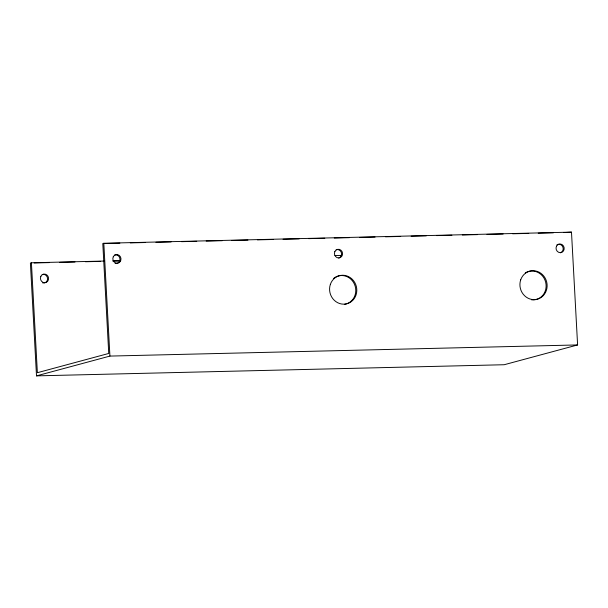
<?xml version="1.0" encoding="UTF-8"?>
<svg xmlns="http://www.w3.org/2000/svg" width="608" height="608" viewBox="0 0 608 608"><rect width="100%" height="100%" fill="white"/><g stroke="black" fill="none" stroke-linecap="round" stroke-linejoin="round"><path stroke-width="0.91" d="M31.411 262.785L30.4 263.059L36.51 375.866L504.192 364.732L577.6 344.941L571.49 232.134L103.808 243.268L102.798 243.542L108.748 353.461L37.369 372.704L31.411 262.785L104.462 261.045M36.51 375.866L109.919 356.083L577.6 344.941M571.49 232.134L563.836 232.568M104.698 243.496L119.875 243.139M130.31 242.888L145.487 242.531M155.922 242.28L171.099 241.916M181.534 241.672L196.711 241.308M206.196 241.08L222.323 240.7M231.815 240.472L247.942 240.092M257.427 239.864L273.554 239.476M283.039 239.256L299.166 238.868M308.651 238.64L324.778 238.26M334.263 238.032L349.44 237.667M359.875 237.424L375.06 237.059M385.495 236.808L400.672 236.451M411.107 236.2L426.284 235.843M436.719 235.592L451.896 235.228M462.331 234.984L477.508 234.62M486.993 234.392L503.12 234.012M512.612 233.784L528.74 233.404M538.224 233.176L553.402 232.811M112.997 260.84L119.639 260.68M334.978 255.55L341.62 255.398M34.192 262.968L49.37 262.603M59.804 262.352L74.989 261.995M85.424 261.744L100.601 261.387M112.928 261.09L120.521 260.908M103.808 243.268L109.919 356.083M42.218 274.504A4.362 4.066 74.9 0 1 47.576 278.578A4.362 4.066 74.9 0 1 42.666 282.887M336.216 249.721A4.362 4.066 74.9 0 1 341.377 252.67A4.362 4.066 74.9 0 1 338.778 258.05M556.86 244.895A4.362 4.066 74.9 0 1 562.78 246.856A4.362 4.066 74.9 0 1 560.386 252.776M114.616 254.995A4.362 4.066 74.9 0 1 119.974 259.069A4.362 4.066 74.9 0 1 115.064 263.378M525.274 272.924A14.531 13.551 74.9 0 1 545.718 282.416A14.531 13.551 74.9 0 1 531.582 299.835M333.549 278.464A14.531 13.551 74.9 0 1 354.525 284.354A14.531 13.551 74.9 0 1 344.66 304.289M334.864 251.53A4.362 4.066 74.9 0 0 338.747 257.952A4.362 4.066 74.9 0 0 341.924 251.355A4.362 4.066 74.9 0 0 334.864 251.53M113.263 256.804A4.362 4.066 74.9 0 0 117.146 263.226A4.362 4.066 74.9 0 0 120.323 256.637A4.362 4.066 74.9 0 0 113.263 256.804M556.464 246.248A4.362 4.066 74.9 0 0 560.348 252.67A4.362 4.066 74.9 0 0 563.532 246.08A4.362 4.066 74.9 0 0 556.464 246.248M520.691 279.862A14.531 13.551 74.9 0 0 536.005 299.478A14.531 13.551 74.9 0 0 543.879 276.169A14.531 13.551 74.9 0 0 520.691 279.862M330.357 284.4A14.531 13.551 74.9 0 0 345.671 304.015A14.531 13.551 74.9 0 0 353.544 280.698A14.531 13.551 74.9 0 0 330.357 284.4M40.865 276.313A4.362 4.066 74.9 0 0 44.749 282.735A4.362 4.066 74.9 0 0 47.926 276.146A4.362 4.066 74.9 0 0 40.865 276.313"/></g></svg>
